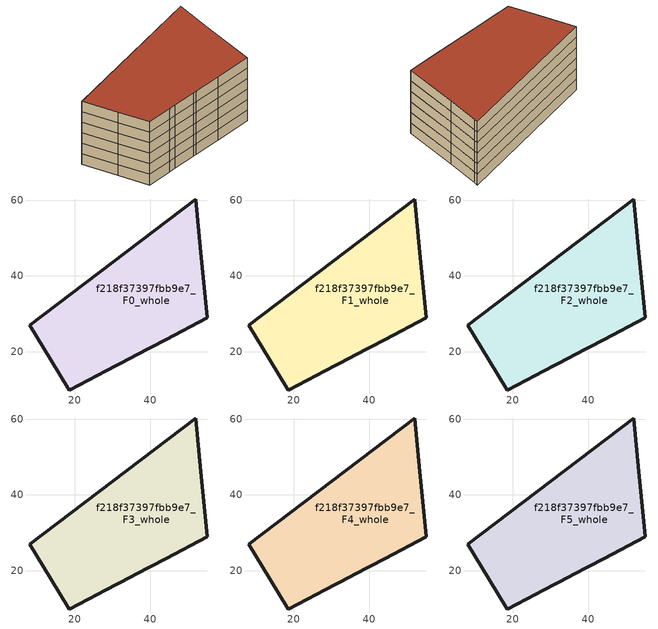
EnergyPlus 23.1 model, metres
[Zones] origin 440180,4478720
f218f37397fbb9e7_F0_whole
 floor ground (EU_floor_Construction): 52.01,60.36 52.11,58.84 53.17,47.59 55.04,28.9 44.02,23.16 36.07,19.01 34.86,18.43 28.03,14.82 26.08,13.77 18.5,9.83 13.59,17.89 8.07,26.91 z0
 wall outside (EU_wall_Construction): 8.07,26.91 13.59,17.89 18.5,9.83 26.08,13.77 28.03,14.82 34.86,18.43 36.07,19.01 44.02,23.16 55.04,28.9 53.17,47.59 52.11,58.84 52.01,60.36 8.07,26.91 z0:3
f218f37397fbb9e7_F1_whole
 floor to f218f37397fbb9e7_F0_whole (EU_floor_Construction): 52.01,60.36 52.11,58.84 53.17,47.59 55.04,28.9 44.02,23.16 36.07,19.01 34.86,18.43 28.03,14.82 26.08,13.77 18.5,9.83 13.59,17.89 8.07,26.91 z3
 wall outside (EU_wall_Construction): 8.07,26.91 13.59,17.89 18.5,9.83 26.08,13.77 28.03,14.82 34.86,18.43 36.07,19.01 44.02,23.16 55.04,28.9 53.17,47.59 52.11,58.84 52.01,60.36 8.07,26.91 z3:6
f218f37397fbb9e7_F2_whole
 floor to f218f37397fbb9e7_F1_whole (EU_floor_Construction): 52.01,60.36 52.11,58.84 53.17,47.59 55.04,28.9 44.02,23.16 36.07,19.01 34.86,18.43 28.03,14.82 26.08,13.77 18.5,9.83 13.59,17.89 8.07,26.91 z6
 wall outside (EU_wall_Construction): 8.07,26.91 13.59,17.89 18.5,9.83 26.08,13.77 28.03,14.82 34.86,18.43 36.07,19.01 44.02,23.16 55.04,28.9 53.17,47.59 52.11,58.84 52.01,60.36 8.07,26.91 z6:9
f218f37397fbb9e7_F3_whole
 floor to f218f37397fbb9e7_F2_whole (EU_floor_Construction): 52.01,60.36 52.11,58.84 53.17,47.59 55.04,28.9 44.02,23.16 36.07,19.01 34.86,18.43 28.03,14.82 26.08,13.77 18.5,9.83 13.59,17.89 8.07,26.91 z9
 wall outside (EU_wall_Construction): 8.07,26.91 13.59,17.89 18.5,9.83 26.08,13.77 28.03,14.82 34.86,18.43 36.07,19.01 44.02,23.16 55.04,28.9 53.17,47.59 52.11,58.84 52.01,60.36 8.07,26.91 z9:12
f218f37397fbb9e7_F4_whole
 floor to f218f37397fbb9e7_F3_whole (EU_floor_Construction): 52.01,60.36 52.11,58.84 53.17,47.59 55.04,28.9 44.02,23.16 36.07,19.01 34.86,18.43 28.03,14.82 26.08,13.77 18.5,9.83 13.59,17.89 8.07,26.91 z12
 wall outside (EU_wall_Construction): 8.07,26.91 13.59,17.89 18.5,9.83 26.08,13.77 28.03,14.82 34.86,18.43 36.07,19.01 44.02,23.16 55.04,28.9 53.17,47.59 52.11,58.84 52.01,60.36 8.07,26.91 z12:15
f218f37397fbb9e7_F5_whole
 floor to f218f37397fbb9e7_F4_whole (EU_floor_Construction): 52.01,60.36 52.11,58.84 53.17,47.59 55.04,28.9 44.02,23.16 36.07,19.01 34.86,18.43 28.03,14.82 26.08,13.77 18.5,9.83 13.59,17.89 8.07,26.91 z15
 wall outside (EU_wall_Construction): 8.07,26.91 13.59,17.89 18.5,9.83 26.08,13.77 28.03,14.82 34.86,18.43 36.07,19.01 44.02,23.16 55.04,28.9 53.17,47.59 52.11,58.84 52.01,60.36 8.07,26.91 z15:18
 roof outside (EU_roof_Construction): 44.02,23.16 55.04,28.9 53.17,47.59 52.11,58.84 52.01,60.36 8.07,26.91 13.59,17.89 18.5,9.83 26.08,13.77 28.03,14.82 34.86,18.43 36.07,19.01 z18
[Building]
EU S2 Campaign: North Axis=0; Terrain=City; Solar Distribution=FullExterior
[Site:Location]
Madrid: Latitude=40.5; Longitude=-3.5; Time Zone=1; Elevation=609
[SizingPeriod:WeatherFileDays]
AnnualSizingPeriod: Begin Month=1; Begin Day of Month=1; End Month=12; End Day of Month=31; Day of Week for Start Day=Monday; Use Weather File Daylight Saving Period=No; Use Weather File Rain and Snow Indicators=No
[MATERIAL]
EU_InternalMass_Material: Roughness=MediumRough; Thickness=0.1; Conductivity=1; Density=1800; Specific Heat=900; Thermal Absorptance=0.9; Solar Absorptance=0.7; Visible Absorptance=0.7
[MATERIAL:NOMASS] Roughness=MediumRough; Thermal Absorptance=0.9; Solar Absorptance=0.7; Visible Absorptance=0.7
Name | Thermal Resistance
EU_wall_NoMass | 0.609216
EU_roof_NoMass | 0.513268
EU_floor_NoMass | 0.568163
[CONSTRUCTION]
EU_wall_Construction: EU_wall_NoMass
EU_roof_Construction: EU_roof_NoMass
EU_floor_Construction: EU_floor_NoMass
EU_InternalMass_Construction: EU_InternalMass_Material
[ZONE] Type=1; Multiplier=1; Ceiling Height=autocalculate; Volume=3455.2; Floor Area=autocalculate; Part of Total Floor Area=Yes
f218f37397fbb9e7_F0_whole; f218f37397fbb9e7_F1_whole; f218f37397fbb9e7_F2_whole; f218f37397fbb9e7_F3_whole; f218f37397fbb9e7_F4_whole; f218f37397fbb9e7_F5_whole
[INTERNALMASS] Construction=EU_InternalMass_Construction; Surface Area=1151.73
Name | Zone or ZoneList
f218f37397fbb9e7_F0_whole_EU_InternalMass | f218f37397fbb9e7_F0_whole
f218f37397fbb9e7_F1_whole_EU_InternalMass | f218f37397fbb9e7_F1_whole
f218f37397fbb9e7_F2_whole_EU_InternalMass | f218f37397fbb9e7_F2_whole
f218f37397fbb9e7_F3_whole_EU_InternalMass | f218f37397fbb9e7_F3_whole
f218f37397fbb9e7_F4_whole_EU_InternalMass | f218f37397fbb9e7_F4_whole
f218f37397fbb9e7_F5_whole_EU_InternalMass | f218f37397fbb9e7_F5_whole
[OTHEREQUIPMENT] Fuel Type=Electricity; Design Level Calculation Method=Watts/Area; Power per Zone Floor Area=1; Fraction Latent=0; Fraction Radiant=0; Fraction Lost=0; Carbon Dioxide Generation Rate=0; EndUse Subcategory=EU_Step8_InternalGains
Name | Zone or ZoneList or Space or SpaceList | Schedule
EU_Step8_InternalGain_f218f37397fbb9e7_F0_whole_f000 | f218f37397fbb9e7_F0_whole | EU_Step8_GainSchedule_f218f37397fbb9e7_F0_whole_f000
EU_Step8_InternalGain_f218f37397fbb9e7_F1_whole_f000 | f218f37397fbb9e7_F1_whole | EU_Step8_GainSchedule_f218f37397fbb9e7_F1_whole_f000
EU_Step8_InternalGain_f218f37397fbb9e7_F2_whole_f000 | f218f37397fbb9e7_F2_whole | EU_Step8_GainSchedule_f218f37397fbb9e7_F2_whole_f000
EU_Step8_InternalGain_f218f37397fbb9e7_F3_whole_f000 | f218f37397fbb9e7_F3_whole | EU_Step8_GainSchedule_f218f37397fbb9e7_F3_whole_f000
EU_Step8_InternalGain_f218f37397fbb9e7_F4_whole_f000 | f218f37397fbb9e7_F4_whole | EU_Step8_GainSchedule_f218f37397fbb9e7_F4_whole_f000
EU_Step8_InternalGain_f218f37397fbb9e7_F5_whole_f000 | f218f37397fbb9e7_F5_whole | EU_Step8_GainSchedule_f218f37397fbb9e7_F5_whole_f000
[ZONEVENTILATION:DESIGNFLOWRATE] Schedule=EU_AlwaysOn; Design Flow Rate Calculation Method=AirChanges/Hour; Air Changes per Hour=0.752966; Ventilation Type=Natural; Fan Pressure Rise=0; Fan Total Efficiency=1; Constant Term Coefficient=1; Temperature Term Coefficient=0; Velocity Term Coefficient=0; Velocity Squared Term Coefficient=0; Minimum Indoor Temperature=-100; Maximum Indoor Temperature=100; Delta Temperature=-100; Minimum Outdoor Temperature=-100; Maximum Outdoor Temperature=100; Maximum Wind Speed=40
Name | Zone or ZoneList or Space or SpaceList
EU_ConstantAir_f218f37397fbb9e7_F0_whole | f218f37397fbb9e7_F0_whole
EU_ConstantAir_f218f37397fbb9e7_F1_whole | f218f37397fbb9e7_F1_whole
EU_ConstantAir_f218f37397fbb9e7_F2_whole | f218f37397fbb9e7_F2_whole
EU_ConstantAir_f218f37397fbb9e7_F3_whole | f218f37397fbb9e7_F3_whole
EU_ConstantAir_f218f37397fbb9e7_F4_whole | f218f37397fbb9e7_F4_whole
EU_ConstantAir_f218f37397fbb9e7_F5_whole | f218f37397fbb9e7_F5_whole
[HVACTEMPLATE:THERMOSTAT] Constant Heating Setpoint=20; Constant Cooling Setpoint=50
EU_HeatOnly_f218f37397fbb9e7_F0_whole; EU_HeatOnly_f218f37397fbb9e7_F1_whole; EU_HeatOnly_f218f37397fbb9e7_F2_whole; EU_HeatOnly_f218f37397fbb9e7_F3_whole; EU_HeatOnly_f218f37397fbb9e7_F4_whole; EU_HeatOnly_f218f37397fbb9e7_F5_whole
[HVACTEMPLATE:ZONE:IDEALLOADSAIRSYSTEM] System Availability Schedule=EU_AlwaysOn; Maximum Heating Supply Air Temperature=50; Minimum Cooling Supply Air Temperature=13; Maximum Heating Supply Air Humidity Ratio=0.0156; Minimum Cooling Supply Air Humidity Ratio=0.0077; Heating Limit=NoLimit; Cooling Limit=NoLimit; Heating Availability Schedule=EU_AlwaysOn; Cooling Availability Schedule=EU_CoolingOff; Dehumidification Control Type=ConstantSensibleHeatRatio; Cooling Sensible Heat Ratio=0.7; Dehumidification Setpoint=60; Humidification Control Type=None; Humidification Setpoint=30; Outdoor Air Method=None; Outdoor Air Flow Rate per Person=0.00944; Outdoor Air Flow Rate per Zone Floor Area=0; Outdoor Air Flow Rate per Zone=0; Demand Controlled Ventilation Type=None; Outdoor Air Economizer Type=NoEconomizer; Heat Recovery Type=None; Sensible Heat Recovery Effectiveness=0.7; Latent Heat Recovery Effectiveness=0.65
Name | Template Thermostat
f218f37397fbb9e7_F0_whole | EU_HeatOnly_f218f37397fbb9e7_F0_whole
f218f37397fbb9e7_F1_whole | EU_HeatOnly_f218f37397fbb9e7_F1_whole
f218f37397fbb9e7_F2_whole | EU_HeatOnly_f218f37397fbb9e7_F2_whole
f218f37397fbb9e7_F3_whole | EU_HeatOnly_f218f37397fbb9e7_F3_whole
f218f37397fbb9e7_F4_whole | EU_HeatOnly_f218f37397fbb9e7_F4_whole
f218f37397fbb9e7_F5_whole | EU_HeatOnly_f218f37397fbb9e7_F5_whole
[SIZING:ZONE] Zone Cooling Design Supply Air Temperature Input Method=SupplyAirTemperature; Zone Cooling Design Supply Air Temperature=13; Zone Heating Design Supply Air Temperature Input Method=SupplyAirTemperature; Zone Heating Design Supply Air Temperature=50; Zone Cooling Design Supply Air Humidity Ratio=0.008; Zone Heating Design Supply Air Humidity Ratio=0.008; Cooling Design Air Flow Method=DesignDay; Cooling Design Air Flow Rate=0; Cooling Minimum Air Flow per Zone Floor Area=0.000762; Cooling Minimum Air Flow=0; Cooling Minimum Air Flow Fraction=0.2; Heating Design Air Flow Method=DesignDay; Heating Design Air Flow Rate=0; Heating Maximum Air Flow per Zone Floor Area=0.002032; Heating Maximum Air Flow=0.141576; Heating Maximum Air Flow Fraction=0.3; Account for Dedicated Outdoor Air System=No; Dedicated Outdoor Air System Control Strategy=NeutralSupplyAir; Dedicated Outdoor Air Low Setpoint Temperature for Design=autosize; Dedicated Outdoor Air High Setpoint Temperature for Design=autosize; Zone Load Sizing Method=Sensible Load Only No Latent Load; Zone Latent Cooling Design Supply Air Humidity Ratio Input Method=HumidityRatioDifference; Zone Cooling Design Supply Air Humidity Ratio Difference=0.005; Zone Latent Heating Design Supply Air Humidity Ratio Input Method=HumidityRatioDifference; Zone Humidification Design Supply Air Humidity Ratio Difference=0.005
f218f37397fbb9e7_F0_whole; f218f37397fbb9e7_F1_whole; f218f37397fbb9e7_F2_whole; f218f37397fbb9e7_F3_whole; f218f37397fbb9e7_F4_whole; f218f37397fbb9e7_F5_whole
[SCHEDULE:CONSTANT]
Name | Hourly Value
EU_AlwaysOn | 1
EU_CoolingOff | 0
[SCHEDULE:FILE] Column Number=1; Rows to Skip at Top=0; Number of Hours of Data=8760; Column Separator=Comma; Interpolate to Timestep=No; Minutes per Item=60; Adjust Schedule for Daylight Savings=Yes
Name | File
EU_Step8_GainSchedule_f218f37397fbb9e7_F0_whole_f000 | C:\Users\o_iseri\Desktop\OpenUBEM\openubem\outputs\eu_evidence\EU-11\ES-MAD-BERRUGUETE\idfs\f218f37397fbb9e7\f218f37397fbb9e7_F0_whole_f000_gain.csv
EU_Step8_GainSchedule_f218f37397fbb9e7_F1_whole_f000 | C:\Users\o_iseri\Desktop\OpenUBEM\openubem\outputs\eu_evidence\EU-11\ES-MAD-BERRUGUETE\idfs\f218f37397fbb9e7\f218f37397fbb9e7_F1_whole_f000_gain.csv
EU_Step8_GainSchedule_f218f37397fbb9e7_F2_whole_f000 | C:\Users\o_iseri\Desktop\OpenUBEM\openubem\outputs\eu_evidence\EU-11\ES-MAD-BERRUGUETE\idfs\f218f37397fbb9e7\f218f37397fbb9e7_F2_whole_f000_gain.csv
EU_Step8_GainSchedule_f218f37397fbb9e7_F3_whole_f000 | C:\Users\o_iseri\Desktop\OpenUBEM\openubem\outputs\eu_evidence\EU-11\ES-MAD-BERRUGUETE\idfs\f218f37397fbb9e7\f218f37397fbb9e7_F3_whole_f000_gain.csv
EU_Step8_GainSchedule_f218f37397fbb9e7_F4_whole_f000 | C:\Users\o_iseri\Desktop\OpenUBEM\openubem\outputs\eu_evidence\EU-11\ES-MAD-BERRUGUETE\idfs\f218f37397fbb9e7\f218f37397fbb9e7_F4_whole_f000_gain.csv
EU_Step8_GainSchedule_f218f37397fbb9e7_F5_whole_f000 | C:\Users\o_iseri\Desktop\OpenUBEM\openubem\outputs\eu_evidence\EU-11\ES-MAD-BERRUGUETE\idfs\f218f37397fbb9e7\f218f37397fbb9e7_F5_whole_f000_gain.csv
